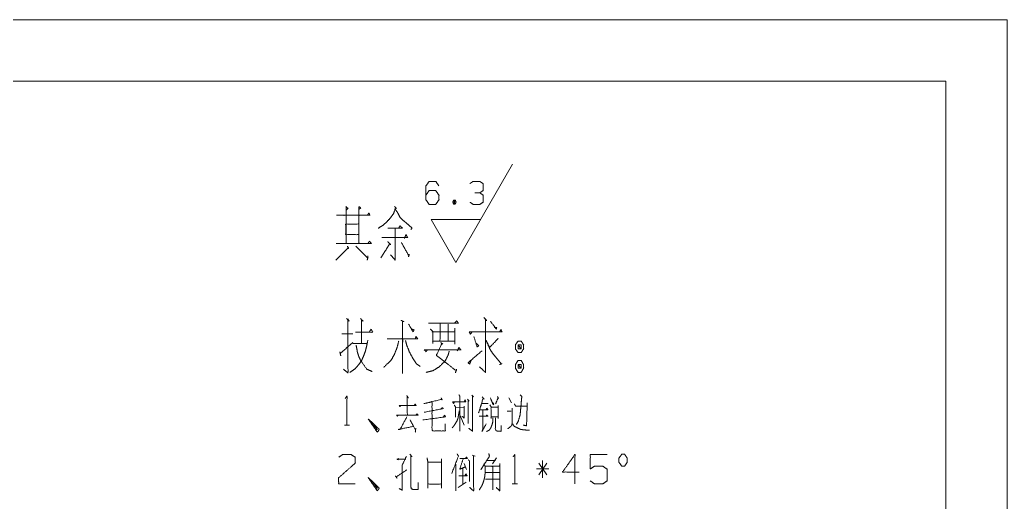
# Model space of a CAD drawing. Header units: millimetres. Extents: x 0 to 420, y 0 to 297.
# Drawn here: x 339.6 to 420, y 257.8 to 297 of the extents above; entities that cross this region are included whole.
import ezdxf

# ---------------------------------------------------------------- set-up
doc = ezdxf.new("R2010")
doc.units = ezdxf.units.MM
doc.layers.add('101', color=7, linetype='Continuous', true_color=0xffffff)

msp = doc.modelspace()

# ---------------------------------------------------------------- linework, layer by layer
at = {"layer": '101', "color": 133, "linetype": 'Continuous', "lineweight": 18}
for p, q in [((420, 297), (0, 297)), ((420, 0), (420, 297)), ((415, 292), (25, 292)), ((415, 5), (415, 292))]:
    msp.add_line(p, q, dxfattribs=at)
at = {"layer": '101', "color": 43, "linetype": 'Continuous', "lineweight": 18}
for p, q in [((375.135, 277.251), (379.75, 285.251)), ((374.954, 282.341), (375.08, 282.006)), ((373.115, 280.751), (377.154, 280.751)), ((375.135, 277.251), (373.115, 280.751))]:
    msp.add_line(p, q, dxfattribs=at)
at = {"layer": '101', "color": 72, "linetype": 'Continuous', "lineweight": 18}
for p, q in [((365.85, 271.473), (366.752, 271.473)), ((366.752, 270.685), (367.892, 270.685)), ((376.088, 266.135), (376.229, 265.985)), ((376.141, 266.035), (376.141, 264.16)), ((376.423, 266.485), (376.565, 266.335)), ((379.456, 266.26), (379.668, 265.86)), ((375.133, 265.435), (375.805, 265.46)), ((379.315, 265.185), (379.633, 265.185)), ((375.487, 264.81), (375.805, 264.035)), ((366.063, 264.035), (366.487, 264.035)), ((376.459, 261.598), (376.706, 261.523)), ((377.675, 261.173), (378.364, 261.173)), ((378.452, 261.373), (378.117, 260.898)), ((382.192, 259.748), (382.192, 261.173)), ((375.133, 260.873), (375.133, 258.698)), ((375.699, 260.498), (375.699, 259.223)), ((375.822, 260.923), (375.999, 260.423)), ((382.705, 260.473), (381.697, 260.473)), ((381.874, 260.948), (382.546, 259.998)), ((382.528, 260.948), (381.874, 259.998)), ((377.533, 259.648), (378.647, 259.648)), ((377.569, 260.198), (378.665, 260.198)), ((375.328, 258.973), (375.982, 259.398)), ((379.721, 259.273), (380.146, 259.273))]:
    msp.add_line(p, q, dxfattribs=at)
at = {"layer": '101', "color": 43, "linetype": 'Continuous', "lineweight": 18}
for points, knots in [([(372.703, 282.735), (372.953, 283.109), (373.496, 283.109), (373.76, 282.735), (373.76, 282.361), (373.496, 281.987), (372.953, 281.987), (372.703, 282.361), (372.703, 283.483), (372.953, 283.857), (373.496, 283.857), (373.76, 283.483)], [0, 0, 0.076964, 0.169761, 0.248072, 0.312017, 0.39033, 0.483127, 0.560094, 0.751928, 0.828893, 0.921689, 1, 1]), ([(377.081, 282.931), (377.345, 283.109), (377.345, 283.679), (377.081, 283.857), (376.538, 283.857), (376.274, 283.679)], [0, 0, 0.153885, 0.429856, 0.583741, 0.846131, 1, 1]), ([(376.288, 282.164), (376.538, 281.987), (377.081, 281.987), (377.345, 282.164), (377.345, 282.735), (377.081, 282.931), (376.677, 282.931)], [0, 0, 0.124124, 0.343685, 0.472452, 0.703385, 0.836746, 1, 1]), ([(374.954, 282.006), (375.08, 282.006), (375.149, 282.183), (375.08, 282.341), (374.954, 282.341), (374.885, 282.183), (374.954, 282.006), (375.08, 282.341)], [0, 0, 0.093983, 0.236792, 0.365957, 0.45994, 0.589105, 0.731914, 1, 1])]:
    msp.add_open_spline(points, degree=1, knots=knots, dxfattribs=at)
at = {"layer": '101', "color": 72, "linetype": 'Continuous', "lineweight": 18}
for points, knots in [([(366.175, 281.813), (366.36, 281.663), (366.201, 281.513), (366.201, 281.813), (366.201, 278.813), (366.201, 281.101), (365.432, 281.101), (368.163, 281.101), (367.235, 281.101), (367.235, 281.776), (367.235, 278.813), (367.235, 280.388), (366.175, 280.388), (366.175, 279.526), (367.235, 279.526), (367.235, 278.813), (365.379, 278.813), (368.243, 278.813), (368.11, 279.001), (367.977, 278.813)], [0, 0, 0.009716, 0.018618, 0.030833, 0.152985, 0.246127, 0.277433, 0.388625, 0.426409, 0.453894, 0.57452, 0.63865, 0.681832, 0.716952, 0.760134, 0.789145, 0.864713, 0.981301, 0.99065, 1, 1]), ([(367.262, 281.588), (367.394, 281.701), (367.235, 281.813)], [0, 0, 0.471592, 1, 1]), ([(367.924, 281.101), (368.057, 281.288), (368.136, 281.101)], [0, 0, 0.529935, 1, 1]), ([(370.146, 281.813), (370.305, 281.663), (370.226, 281.701), (370.066, 281.251), (369.801, 280.876), (369.483, 280.538), (369.192, 280.276), (368.82, 280.051)], [0, 0, 0.086304, 0.121015, 0.309418, 0.490704, 0.673788, 0.828672, 1, 1]), ([(370.199, 281.588), (370.411, 281.288), (370.597, 280.913), (370.968, 280.576), (371.419, 280.201), (371.551, 280.088), (371.578, 280.088), (371.472, 279.938)], [0, 0, 0.162714, 0.348027, 0.570222, 0.829897, 0.90691, 0.918647, 1, 1]), ([(369.589, 280.051), (370.782, 280.051), (370.597, 280.238), (370.464, 280.051)], [0, 0, 0.70741, 0.863852, 1, 1]), ([(370.199, 280.051), (370.199, 277.463), (369.828, 277.876)], [0, 0, 0.823407, 1, 1]), ([(369.589, 278.963), (369.828, 278.701), (369.775, 278.813), (369.032, 277.651)], [0, 0, 0.190871, 0.257793, 1, 1]), ([(369.112, 279.301), (371.207, 279.301), (371.074, 279.526), (370.941, 279.226)], [0, 0, 0.780465, 0.877778, 1, 1]), ([(370.703, 278.888), (371.313, 277.801), (371.339, 277.951), (371.286, 277.726)], [0, 0, 0.764768, 0.858205, 1, 1]), ([(366.307, 278.588), (366.413, 278.401), (366.387, 278.476), (365.379, 277.463)], [0, 0, 0.12499, 0.171144, 1, 1]), ([(366.996, 278.588), (367.977, 277.613), (367.977, 277.801), (367.924, 277.463)], [0, 0, 0.723279, 0.821335, 1, 1]), ([(366.248, 272.71), (366.46, 272.485), (366.354, 272.635), (366.354, 268.285), (365.983, 268.585)], [0, 0, 0.058118, 0.092648, 0.910296, 1, 1]), ([(367.362, 272.71), (367.6, 272.485), (367.468, 272.56), (367.468, 270.723)], [0, 0, 0.141493, 0.207198, 1, 1]), ([(370.67, 272.56), (370.909, 272.448), (370.803, 272.485), (370.803, 268.248), (370.803, 271.06), (369.53, 271.06), (372.022, 271.06), (371.89, 271.248), (371.837, 271.06)], [0, 0, 0.022712, 0.032398, 0.397211, 0.639344, 0.748902, 0.963457, 0.983226, 1, 1]), ([(372.919, 272.335), (375.331, 272.335), (375.199, 272.523), (375.039, 272.335)], [0, 0, 0.83535, 0.914861, 1, 1]), ([(377.42, 272.785), (377.632, 272.523), (377.553, 272.673), (377.553, 268.323), (377.049, 268.773)], [0, 0, 0.060994, 0.091683, 0.877914, 1, 1]), ([(377.95, 272.485), (378.428, 271.848), (378.454, 271.96), (378.242, 271.998)], [0, 0, 0.706391, 0.808923, 1, 1]), ([(366.964, 271.585), (368.369, 271.585), (368.237, 271.848), (368.104, 271.623)], [0, 0, 0.716779, 0.866782, 1, 1]), ([(371.28, 272.26), (371.651, 271.623), (371.731, 271.773), (371.545, 271.848)], [0, 0, 0.665998, 0.819289, 1, 1]), ([(373.051, 271.848), (373.263, 271.66), (373.263, 270.685), (373.263, 270.873), (375.039, 270.873), (375.039, 270.61), (375.039, 271.923), (375.039, 271.623), (373.184, 271.623), (373.846, 271.623), (373.846, 272.298), (373.846, 270.873), (374.509, 270.873), (374.509, 272.26)], [0, 0, 0.024062, 0.106928, 0.122865, 0.273836, 0.296148, 0.407699, 0.433196, 0.590928, 0.647259, 0.704628, 0.82574, 0.882075, 1, 1]), ([(376.439, 271.585), (376.307, 271.435), (376.227, 271.623), (378.878, 271.623), (378.799, 271.81), (378.693, 271.623)], [0, 0, 0.057617, 0.116242, 0.879371, 0.937997, 1, 1]), ([(367.971, 270.948), (367.865, 270.423), (367.759, 270.01), (367.627, 269.673), (367.468, 269.298), (367.203, 268.923), (366.937, 268.623), (366.513, 268.323)], [0, 0, 0.172181, 0.309106, 0.425674, 0.556628, 0.704264, 0.832974, 1, 1]), ([(370.485, 270.873), (370.352, 270.348), (370.114, 269.748), (369.848, 269.298), (369.265, 268.735)], [0, 0, 0.214894, 0.471149, 0.678422, 1, 1]), ([(371.042, 270.91), (371.148, 270.498), (371.36, 269.973), (371.625, 269.485), (371.916, 269.035), (372.235, 268.81)], [0, 0, 0.172226, 0.401198, 0.625591, 0.842425, 1, 1]), ([(376.598, 271.248), (376.863, 270.385), (376.996, 270.498), (376.81, 270.685)], [0, 0, 0.673366, 0.803128, 1, 1]), ([(378.587, 271.098), (377.871, 270.348), (377.606, 270.91), (377.871, 270.273), (378.11, 269.898), (378.375, 269.56), (378.825, 269.035), (378.878, 269.035), (378.693, 268.96)], [0, 0, 0.248756, 0.397959, 0.563615, 0.670262, 0.773233, 0.939249, 0.951975, 1, 1]), ([(380.437, 270.873), (380.199, 270.873), (379.987, 270.573), (379.987, 270.235), (380.199, 269.935), (380.437, 269.935), (380.649, 270.235), (380.649, 270.573), (380.437, 270.873)], [0, 0, 0.090997, 0.231138, 0.359859, 0.5, 0.590997, 0.731138, 0.859859, 1, 1]), ([(365.691, 270.01), (365.771, 269.673), (365.718, 269.86), (366.752, 270.76)], [0, 0, 0.181314, 0.283204, 1, 1]), ([(367.017, 270.535), (367.07, 270.273), (367.123, 269.973), (367.229, 269.635), (367.388, 269.298), (367.892, 268.585), (368.316, 268.398)], [0, 0, 0.101602, 0.217193, 0.351409, 0.492973, 0.824035, 1, 1]), ([(372.839, 270.16), (372.706, 270.01), (372.574, 270.16), (375.543, 270.16), (375.384, 270.348), (375.252, 270.085)], [0, 0, 0.051202, 0.102398, 0.861893, 0.924787, 1, 1]), ([(374.589, 270.048), (374.509, 269.748), (374.271, 269.26), (373.767, 268.773), (373.29, 268.473), (372.706, 268.323)], [0, 0, 0.114106, 0.313646, 0.57135, 0.778586, 1, 1]), ([(373.899, 270.76), (374.085, 270.61), (374.006, 270.685), (373.555, 269.71), (375.146, 268.473), (375.199, 268.585), (375.093, 268.285)], [0, 0, 0.061501, 0.089679, 0.366516, 0.885947, 0.917995, 1, 1]), ([(376.386, 269.335), (376.254, 268.998), (376.121, 269.11), (377.261, 270.085)], [0, 0, 0.178053, 0.26342, 1, 1]), ([(380.199, 270.235), (380.437, 270.235), (380.199, 270.573), (380.199, 270.235)], [0, 0, 0.241143, 0.658886, 1, 1]), ([(380.437, 270.235), (380.437, 270.573), (380.199, 270.573)], [0, 0, 0.585848, 1, 1]), ([(380.649, 268.96), (380.437, 269.298), (380.199, 269.298), (379.987, 268.96), (379.987, 268.66), (380.199, 268.323), (380.437, 268.323), (380.649, 268.66), (380.649, 268.96)], [0, 0, 0.149202, 0.238503, 0.387705, 0.5, 0.649202, 0.738503, 0.887705, 1, 1]), ([(380.199, 268.96), (380.199, 268.66), (380.437, 268.66)], [0, 0, 0.557031, 1, 1]), ([(380.437, 268.96), (380.199, 268.96), (380.437, 268.66), (380.437, 268.96)], [0, 0, 0.25879, 0.674573, 1, 1]), ([(366.133, 266.21), (366.275, 266.41), (366.275, 264.035)], [0, 0, 0.093489, 1, 1]), ([(371.146, 266.435), (371.27, 266.26), (371.181, 266.335), (371.181, 264.86), (370.315, 264.86), (372.065, 264.86), (371.976, 264.96), (371.87, 264.835)], [0, 0, 0.045421, 0.069989, 0.382585, 0.566135, 0.936977, 0.965262, 1, 1]), ([(373.935, 266.26), (374.023, 266.085), (373.97, 266.135), (372.538, 265.785), (373.192, 265.935), (373.192, 263.735), (373.228, 263.585), (373.316, 263.56), (374.271, 263.56), (374.271, 264.135)], [0, 0, 0.030685, 0.042094, 0.272774, 0.37779, 0.722126, 0.746249, 0.760619, 0.910004, 1, 1]), ([(375.009, 265.91), (374.956, 265.785), (374.868, 265.935), (375.946, 265.935), (375.875, 266.085), (375.822, 265.935)], [0, 0, 0.079268, 0.180899, 0.810326, 0.907134, 1, 1]), ([(375.381, 266.51), (375.451, 266.385), (375.451, 263.535)], [0, 0, 0.047976, 1, 1]), ([(376.494, 266.385), (376.494, 263.535), (376.176, 263.785)], [0, 0, 0.875683, 1, 1]), ([(377.286, 266.335), (377.427, 266.16), (377.357, 266.235), (376.985, 265.035), (377.233, 265.785), (377.763, 265.785)], [0, 0, 0.077466, 0.112954, 0.545473, 0.817421, 1, 1]), ([(377.94, 266.26), (378.17, 265.685), (378.223, 265.76), (378.081, 265.935)], [0, 0, 0.661524, 0.759631, 1, 1]), ([(378.523, 266.36), (378.611, 266.21), (378.576, 266.285), (378.364, 265.76)], [0, 0, 0.211487, 0.312214, 1, 1]), ([(380.358, 266.51), (380.499, 266.36), (380.464, 266.01), (380.428, 265.535), (380.358, 264.86), (380.216, 264.36), (380.057, 264.085)], [0, 0, 0.08083, 0.218768, 0.405544, 0.671672, 0.875424, 1, 1]), ([(370.669, 265.635), (370.58, 265.535), (370.527, 265.635), (371.906, 265.635), (371.817, 265.76), (371.747, 265.635)], [0, 0, 0.069428, 0.128326, 0.845633, 0.925284, 1, 1]), ([(372.556, 265.085), (374.129, 265.385), (374.023, 265.46), (373.899, 265.335)], [0, 0, 0.839681, 0.90778, 1, 1]), ([(375.416, 265.21), (375.345, 264.835), (375.31, 264.61), (375.239, 264.41), (375.062, 264.11), (374.974, 263.985), (374.833, 263.81)], [0, 0, 0.246546, 0.393701, 0.530761, 0.755721, 0.854643, 1, 1]), ([(375.009, 265.66), (375.115, 265.51), (375.115, 264.685)], [0, 0, 0.182116, 1, 1]), ([(375.805, 265.585), (375.805, 264.61), (375.646, 264.76)], [0, 0, 0.816829, 1, 1]), ([(377.109, 265.285), (377.745, 265.285), (377.657, 265.41), (377.586, 265.285)], [0, 0, 0.682009, 0.846089, 1, 1]), ([(377.339, 265.26), (377.339, 263.735), (377.251, 263.51), (377.604, 264.135)], [0, 0, 0.613744, 0.711026, 1, 1]), ([(377.905, 265.685), (377.993, 265.535), (377.993, 264.585), (377.993, 264.71), (378.576, 264.71), (378.576, 264.585), (378.576, 265.635), (378.576, 265.51), (377.975, 265.51)], [0, 0, 0.046631, 0.301095, 0.334581, 0.490817, 0.524304, 0.805555, 0.839035, 1, 1]), ([(379.704, 265.41), (379.704, 264.16), (379.686, 264.01), (379.545, 263.885), (379.35, 263.735)], [0, 0, 0.681074, 0.763374, 0.866199, 1, 1]), ([(379.898, 265.76), (380.004, 265.585), (380.923, 265.585)], [0, 0, 0.182106, 1, 1]), ([(380.941, 265.86), (380.888, 263.985), (380.623, 264.035)], [0, 0, 0.874254, 1, 1]), ([(368.145, 264.31), (368.746, 263.685), (368.604, 263.685), (368.003, 264.535), (368.746, 263.46), (368.905, 263.685), (368.003, 264.535)], [0, 0, 0.178028, 0.207066, 0.420802, 0.689039, 0.745613, 1, 1]), ([(370.439, 264.835), (370.368, 264.76), (370.315, 264.86)], [0, 0, 0.476595, 1, 1]), ([(371.146, 264.71), (370.598, 263.685), (370.439, 263.685), (371.694, 263.935), (371.411, 264.46), (371.853, 263.635), (371.87, 263.785), (371.835, 263.46)], [0, 0, 0.252058, 0.286558, 0.564063, 0.693385, 0.896345, 0.929102, 1, 1]), ([(372.45, 264.46), (374.288, 264.71), (374.218, 264.835), (374.112, 264.71)], [0, 0, 0.857805, 0.924206, 1, 1]), ([(377.021, 264.76), (377.763, 264.76), (377.657, 264.86), (377.569, 264.735)], [0, 0, 0.71297, 0.852965, 1, 1]), ([(378.152, 264.635), (378.152, 264.36), (378.081, 264.085), (377.975, 263.81), (377.851, 263.635), (377.622, 263.51)], [0, 0, 0.206834, 0.420393, 0.64207, 0.803267, 1, 1]), ([(378.346, 264.635), (378.346, 263.685), (378.417, 263.585), (378.558, 263.535), (378.824, 263.535), (378.824, 264.01)], [0, 0, 0.48405, 0.546451, 0.622883, 0.75797, 1, 1]), ([(379.757, 264.135), (379.88, 263.935), (380.057, 263.86), (380.252, 263.76), (380.428, 263.685), (380.623, 263.66), (380.87, 263.635), (381.118, 263.635)], [0, 0, 0.153705, 0.279191, 0.422091, 0.547596, 0.675717, 0.838257, 1, 1]), ([(365.603, 261.423), (365.921, 261.648), (366.61, 261.648), (366.946, 261.423), (366.946, 260.948), (365.585, 259.748), (365.603, 259.273), (366.946, 259.273)], [0, 0, 0.069694, 0.192979, 0.265274, 0.350229, 0.674738, 0.759752, 1, 1]), ([(370.456, 261.323), (370.421, 261.223), (370.333, 261.273), (371.075, 261.273)], [0, 0, 0.111652, 0.218549, 1, 1]), ([(371.11, 261.498), (370.775, 260.798), (370.775, 258.748), (370.527, 258.873)], [0, 0, 0.250151, 0.910671, 1, 1]), ([(371.393, 261.673), (371.57, 261.473), (371.482, 261.523), (371.482, 258.998), (371.499, 258.873), (371.658, 258.798), (372.065, 258.798), (372.065, 259.373)], [0, 0, 0.0639, 0.088211, 0.692702, 0.722924, 0.765028, 0.862346, 1, 1]), ([(372.786, 261.373), (372.857, 261.048), (372.857, 258.923), (372.857, 259.248), (373.953, 259.248), (373.953, 258.923), (373.953, 261.273), (373.953, 261.023), (372.874, 261.023)], [0, 0, 0.0422, 0.311813, 0.353049, 0.49209, 0.533325, 0.831486, 0.863204, 1, 1]), ([(374.797, 260.098), (375.345, 261.523), (375.257, 261.673), (375.239, 261.698)], [0, 0, 0.881768, 0.982305, 1, 1]), ([(375.716, 261.273), (375.451, 260.448), (375.911, 260.648)], [0, 0, 0.633567, 1, 1]), ([(375.469, 261.323), (376.07, 261.323), (375.999, 261.448), (375.911, 261.323)], [0, 0, 0.66949, 0.829474, 1, 1]), ([(376.141, 261.223), (376.247, 261.123), (376.247, 259.448)], [0, 0, 0.080046, 1, 1]), ([(376.582, 261.523), (376.582, 258.673), (376.247, 258.973)], [0, 0, 0.863559, 1, 1]), ([(377.816, 261.723), (377.869, 261.523), (377.162, 260.398)], [0, 0, 0.134731, 1, 1]), ([(379.792, 261.448), (379.934, 261.648), (379.934, 259.273)], [0, 0, 0.093497, 1, 1]), ([(385.158, 260.223), (383.815, 260.223), (384.822, 261.648), (384.822, 259.273)], [0, 0, 0.245868, 0.565295, 1, 1]), ([(386.074, 259.498), (386.409, 259.273), (387.099, 259.273), (387.435, 259.498), (387.435, 260.448), (387.099, 260.698), (386.409, 260.698), (386.074, 260.473), (386.074, 261.648), (387.435, 261.648)], [0, 0, 0.062231, 0.168346, 0.230572, 0.376815, 0.441263, 0.547378, 0.609609, 0.790489, 1, 1]), ([(388.633, 260.698), (388.863, 260.698), (389.075, 261.023), (389.075, 261.348), (388.863, 261.673), (388.633, 261.673), (388.403, 261.348), (388.403, 261.023), (388.633, 260.698)], [0, 0, 0.085681, 0.230394, 0.351585, 0.496291, 0.581973, 0.730387, 0.851579, 1, 1]), ([(370.209, 259.923), (370.35, 259.723), (370.28, 259.823), (371.146, 260.398)], [0, 0, 0.174095, 0.26115, 1, 1]), ([(377.392, 260.873), (377.516, 260.698), (377.516, 260.198), (377.498, 259.973), (377.48, 259.823), (377.427, 259.598), (377.357, 259.373), (377.268, 259.148), (377.18, 258.998), (377.038, 258.773)], [0, 0, 0.095695, 0.318944, 0.419716, 0.487156, 0.590371, 0.695675, 0.80361, 0.88135, 1, 1]), ([(377.533, 260.698), (378.7, 260.698), (378.7, 260.898), (378.7, 258.698), (378.417, 258.973)], [0, 0, 0.294508, 0.345002, 0.900412, 1, 1]), ([(378.064, 260.673), (378.152, 260.698), (378.152, 258.773)], [0, 0, 0.045542, 1, 1]), ([(368.145, 259.548), (368.746, 258.923), (368.604, 258.923), (368.003, 259.773), (368.746, 258.698), (368.905, 258.923), (368.003, 259.773)], [0, 0, 0.178028, 0.207066, 0.420802, 0.689039, 0.745613, 1, 1]), ([(375.381, 259.923), (376.052, 259.923), (375.946, 260.073), (375.875, 259.923)], [0, 0, 0.657714, 0.837599, 1, 1])]:
    msp.add_open_spline(points, degree=1, knots=knots, dxfattribs=at)

doc.saveas('drawing.dxf')
